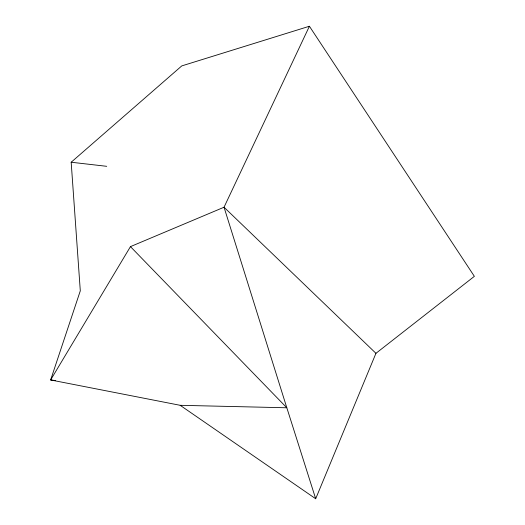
<?xml version="1.0" encoding="UTF-8"?>
<svg xmlns="http://www.w3.org/2000/svg" width="525" height="525" viewBox="0 0 525 525"><rect width="100%" height="100%" fill="white"/><g stroke="black" fill="none" stroke-linecap="round" stroke-linejoin="round"><path stroke-width="0.79" d="M315.689 498.75L375.946 353.318L474.364 276.34L309.409 26.25L181.775 65.901L71.177 162.238L80.299 290.843L50.636 379.956L180.18 405.307L286.821 407.781L315.689 498.75L180.18 405.307M309.409 26.25L224.037 207.224L130.456 246.625L50.636 379.956L55.46 380.579M71.177 162.238L106.713 166.313M375.946 353.318L224.037 207.224L286.821 407.781L130.456 246.625"/></g></svg>
